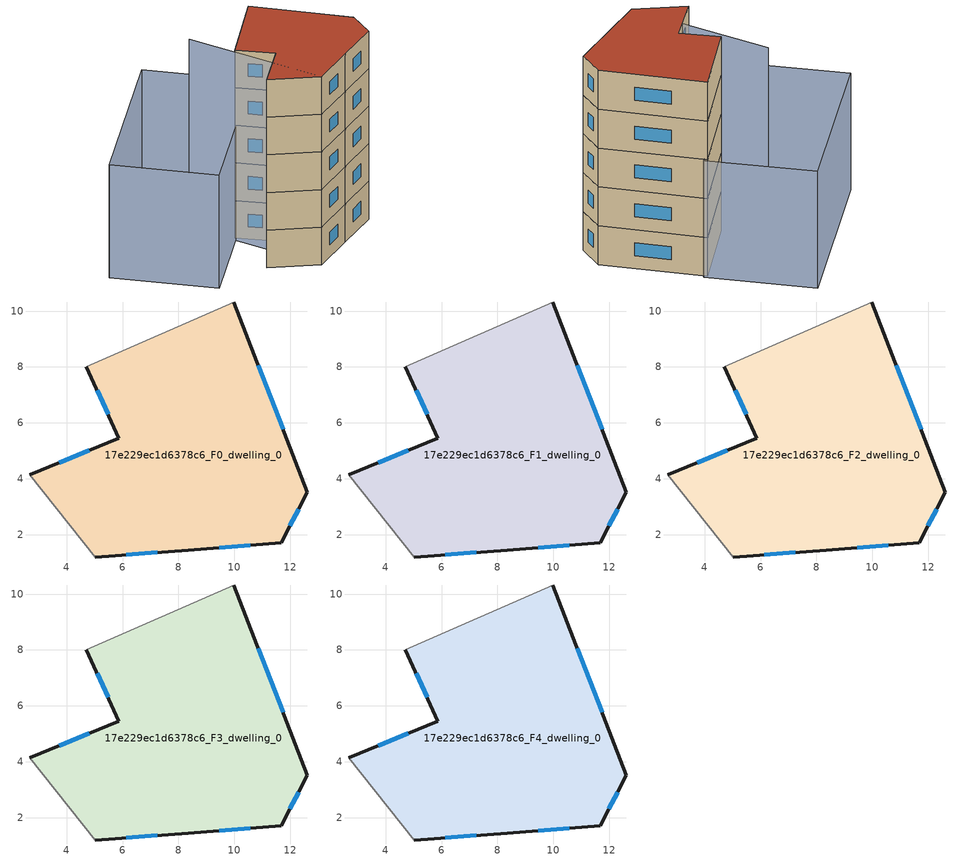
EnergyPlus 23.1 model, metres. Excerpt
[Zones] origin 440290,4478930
17e229ec1d6378c6_F0_dwelling_0
 floor ground (EU_floor_Construction): 9.98,10.33 12.62,3.51 11.68,1.71 8.35,1.45 5.02,1.2 2.67,4.15 5.87,5.45 4.7,8.02 z0
 wall outside (EU_wall_Construction): 5.02,1.2 8.35,1.45 11.68,1.71 12.62,3.51 9.98,10.33 / 4.7,8.02 5.87,5.45 2.67,4.15 z0:3
 wall adiabatic (EU_wall_Construction): 2.67,4.15 5.02,1.2 / 9.98,10.33 4.7,8.02 z0:3
 window (EU_Window_Construction): 11.74,5.77 10.85,8.07 / 11.99,2.31 12.31,2.92 / 9.46,1.54 10.58,1.62 / 6.13,1.28 7.25,1.37 / 4.81,5.02 3.73,4.58 / 5.09,7.17 5.48,6.3 z0.99:2.01
17e229ec1d6378c6_F1_dwelling_0
 floor to 17e229ec1d6378c6_F0_dwelling_0 (EU_floor_Construction): 9.98,10.33 12.62,3.51 11.68,1.71 8.35,1.45 5.02,1.2 2.67,4.15 5.87,5.45 4.7,8.02 z3
 wall outside (EU_wall_Construction): 5.02,1.2 8.35,1.45 11.68,1.71 12.62,3.51 9.98,10.33 / 4.7,8.02 5.87,5.45 2.67,4.15 z3:6
 wall adiabatic (EU_wall_Construction): 2.67,4.15 5.02,1.2 / 9.98,10.33 4.7,8.02 z3:6
 window (EU_Window_Construction): 11.74,5.77 10.85,8.07 / 11.99,2.31 12.31,2.92 / 9.46,1.54 10.58,1.62 / 6.13,1.28 7.25,1.37 / 4.81,5.02 3.73,4.58 / 5.09,7.17 5.48,6.3 z3.99:5.01
17e229ec1d6378c6_F2_dwelling_0
 floor to 17e229ec1d6378c6_F1_dwelling_0 (EU_floor_Construction): 9.98,10.33 12.62,3.51 11.68,1.71 8.35,1.45 5.02,1.2 2.67,4.15 5.87,5.45 4.7,8.02 z6
 wall outside (EU_wall_Construction): 5.02,1.2 8.35,1.45 11.68,1.71 12.62,3.51 9.98,10.33 / 4.7,8.02 5.87,5.45 2.67,4.15 z6:9
 wall adiabatic (EU_wall_Construction): 2.67,4.15 5.02,1.2 / 9.98,10.33 4.7,8.02 z6:9
 window (EU_Window_Construction): 11.74,5.77 10.85,8.07 / 11.99,2.31 12.31,2.92 / 9.46,1.54 10.58,1.62 / 6.13,1.28 7.25,1.37 / 4.81,5.02 3.73,4.58 / 5.09,7.17 5.48,6.3 z6.99:8.01
17e229ec1d6378c6_F3_dwelling_0
 floor to 17e229ec1d6378c6_F2_dwelling_0 (EU_floor_Construction): 9.98,10.33 12.62,3.51 11.68,1.71 8.35,1.45 5.02,1.2 2.67,4.15 5.87,5.45 4.7,8.02 z9
 wall outside (EU_wall_Construction): 5.02,1.2 8.35,1.45 11.68,1.71 12.62,3.51 9.98,10.33 / 4.7,8.02 5.87,5.45 2.67,4.15 z9:12
 wall adiabatic (EU_wall_Construction): 2.67,4.15 5.02,1.2 / 9.98,10.33 4.7,8.02 z9:12
 window (EU_Window_Construction): 11.74,5.77 10.85,8.07 / 11.99,2.31 12.31,2.92 / 9.46,1.54 10.58,1.62 / 6.13,1.28 7.25,1.37 / 4.81,5.02 3.73,4.58 / 5.09,7.17 5.48,6.3 z9.99:11.01
17e229ec1d6378c6_F4_dwelling_0
 floor to 17e229ec1d6378c6_F3_dwelling_0 (EU_floor_Construction): 9.98,10.33 12.62,3.51 11.68,1.71 8.35,1.45 5.02,1.2 2.67,4.15 5.87,5.45 4.7,8.02 z12
 wall outside (EU_wall_Construction): 5.02,1.2 8.35,1.45 11.68,1.71 12.62,3.51 9.98,10.33 / 4.7,8.02 5.87,5.45 2.67,4.15 z12:15
 wall adiabatic (EU_wall_Construction): 2.67,4.15 5.02,1.2 / 9.98,10.33 4.7,8.02 z12:15
 window (EU_Window_Construction): 11.74,5.77 10.85,8.07 / 11.99,2.31 12.31,2.92 / 9.46,1.54 10.58,1.62 / 6.13,1.28 7.25,1.37 / 4.81,5.02 3.73,4.58 / 5.09,7.17 5.48,6.3 z12.99:14.01
 roof outside (EU_roof_Construction): 11.68,1.71 12.62,3.51 9.98,10.33 4.7,8.02 5.87,5.45 2.67,4.15 5.02,1.2 8.35,1.45 z15
shading: 4.22,11.36 5.02,1.2 z0:15; -4.17,12.42 7.28,17.19 / 7.28,17.19 10.2,10.19 / 10.2,10.19 -1.25,5.42 / -1.25,5.42 -4.17,12.42 z0:9
[Building]
EU S2 Campaign: North Axis=0; Terrain=City; Solar Distribution=FullExterior
[Site:Location]
Madrid: Latitude=40.5; Longitude=-3.5; Time Zone=1; Elevation=609
[SizingPeriod:WeatherFileDays]
AnnualSizingPeriod: Begin Month=1; Begin Day of Month=1; End Month=12; End Day of Month=31; Day of Week for Start Day=Monday; Use Weather File Daylight Saving Period=No; Use Weather File Rain and Snow Indicators=No
[MATERIAL]
EU_InternalMass_Material: Roughness=MediumRough; Thickness=0.1; Conductivity=1; Density=1800; Specific Heat=900; Thermal Absorptance=0.9; Solar Absorptance=0.7; Visible Absorptance=0.7
[MATERIAL:NOMASS] Roughness=MediumRough; Thermal Absorptance=0.9; Solar Absorptance=0.7; Visible Absorptance=0.7
Name | Thermal Resistance
EU_wall_NoMass | 0.609216
EU_roof_NoMass | 0.513268
EU_floor_NoMass | 0.568163
[WINDOWMATERIAL:SIMPLEGLAZINGSYSTEM]
EU_Window_SimpleGlazing: UFactor=5.50606; Solar Heat Gain Coefficient=0.85; Visible Transmittance=0.85
[CONSTRUCTION]
EU_wall_Construction: EU_wall_NoMass
EU_roof_Construction: EU_roof_NoMass
EU_floor_Construction: EU_floor_NoMass
EU_Window_Construction: EU_Window_SimpleGlazing
EU_InternalMass_Construction: EU_InternalMass_Material
[ZONE] Type=1; Multiplier=1; Ceiling Height=autocalculate; Floor Area=autocalculate; Part of Total Floor Area=Yes
Name | Volume
17e229ec1d6378c6_F0_dwelling_0 | 167.299
17e229ec1d6378c6_F1_dwelling_0; 17e229ec1d6378c6_F2_dwelling_0; 17e229ec1d6378c6_F3_dwelling_0; 17e229ec1d6378c6_F4_dwelling_0 | 167.3
[INTERNALMASS] Construction=EU_InternalMass_Construction; Surface Area=55.7666
Name | Zone or ZoneList
17e229ec1d6378c6_F0_dwelling_0_EU_InternalMass | 17e229ec1d6378c6_F0_dwelling_0
17e229ec1d6378c6_F1_dwelling_0_EU_InternalMass | 17e229ec1d6378c6_F1_dwelling_0
17e229ec1d6378c6_F2_dwelling_0_EU_InternalMass | 17e229ec1d6378c6_F2_dwelling_0
17e229ec1d6378c6_F3_dwelling_0_EU_InternalMass | 17e229ec1d6378c6_F3_dwelling_0
17e229ec1d6378c6_F4_dwelling_0_EU_InternalMass | 17e229ec1d6378c6_F4_dwelling_0
[OTHEREQUIPMENT] Fuel Type=Electricity; Design Level Calculation Method=Watts/Area; Power per Zone Floor Area=1; Fraction Latent=0; Fraction Radiant=0; Fraction Lost=0; Carbon Dioxide Generation Rate=0; EndUse Subcategory=EU_Step8_InternalGains
Name | Zone or ZoneList or Space or SpaceList | Schedule
EU_Step8_InternalGain_17e229ec1d6378c6_F0_dwelling_0_f000 | 17e229ec1d6378c6_F0_dwelling_0 | EU_Step8_GainSchedule_17e229ec1d6378c6_F0_dwelling_0_f000
EU_Step8_InternalGain_17e229ec1d6378c6_F1_dwelling_0_f000 | 17e229ec1d6378c6_F1_dwelling_0 | EU_Step8_GainSchedule_17e229ec1d6378c6_F1_dwelling_0_f000
EU_Step8_InternalGain_17e229ec1d6378c6_F2_dwelling_0_f000 | 17e229ec1d6378c6_F2_dwelling_0 | EU_Step8_GainSchedule_17e229ec1d6378c6_F2_dwelling_0_f000
EU_Step8_InternalGain_17e229ec1d6378c6_F3_dwelling_0_f000 | 17e229ec1d6378c6_F3_dwelling_0 | EU_Step8_GainSchedule_17e229ec1d6378c6_F3_dwelling_0_f000
EU_Step8_InternalGain_17e229ec1d6378c6_F4_dwelling_0_f000 | 17e229ec1d6378c6_F4_dwelling_0 | EU_Step8_GainSchedule_17e229ec1d6378c6_F4_dwelling_0_f000
[ZONEVENTILATION:DESIGNFLOWRATE] Schedule=EU_AlwaysOn; Design Flow Rate Calculation Method=AirChanges/Hour; Air Changes per Hour=0.752966; Ventilation Type=Natural; Fan Pressure Rise=0; Fan Total Efficiency=1; Constant Term Coefficient=1; Temperature Term Coefficient=0; Velocity Term Coefficient=0; Velocity Squared Term Coefficient=0; Minimum Indoor Temperature=-100; Maximum Indoor Temperature=100; Delta Temperature=-100; Minimum Outdoor Temperature=-100; Maximum Outdoor Temperature=100; Maximum Wind Speed=40
Name | Zone or ZoneList or Space or SpaceList
EU_ConstantAir_17e229ec1d6378c6_F0_dwelling_0 | 17e229ec1d6378c6_F0_dwelling_0
EU_ConstantAir_17e229ec1d6378c6_F1_dwelling_0 | 17e229ec1d6378c6_F1_dwelling_0
EU_ConstantAir_17e229ec1d6378c6_F2_dwelling_0 | 17e229ec1d6378c6_F2_dwelling_0
EU_ConstantAir_17e229ec1d6378c6_F3_dwelling_0 | 17e229ec1d6378c6_F3_dwelling_0
EU_ConstantAir_17e229ec1d6378c6_F4_dwelling_0 | 17e229ec1d6378c6_F4_dwelling_0
[HVACTEMPLATE:THERMOSTAT] Constant Heating Setpoint=20; Constant Cooling Setpoint=50
EU_HeatOnly_17e229ec1d6378c6_F0_dwelling_0; EU_HeatOnly_17e229ec1d6378c6_F1_dwelling_0; EU_HeatOnly_17e229ec1d6378c6_F2_dwelling_0; EU_HeatOnly_17e229ec1d6378c6_F3_dwelling_0; EU_HeatOnly_17e229ec1d6378c6_F4_dwelling_0
[HVACTEMPLATE:ZONE:IDEALLOADSAIRSYSTEM] System Availability Schedule=EU_AlwaysOn; Maximum Heating Supply Air Temperature=50; Minimum Cooling Supply Air Temperature=13; Maximum Heating Supply Air Humidity Ratio=0.0156; Minimum Cooling Supply Air Humidity Ratio=0.0077; Heating Limit=NoLimit; Cooling Limit=NoLimit; Heating Availability Schedule=EU_AlwaysOn; Cooling Availability Schedule=EU_CoolingOff; Dehumidification Control Type=ConstantSensibleHeatRatio; Cooling Sensible Heat Ratio=0.7; Dehumidification Setpoint=60; Humidification Control Type=None; Humidification Setpoint=30; Outdoor Air Method=None; Outdoor Air Flow Rate per Person=0.00944; Outdoor Air Flow Rate per Zone Floor Area=0; Outdoor Air Flow Rate per Zone=0; Demand Controlled Ventilation Type=None; Outdoor Air Economizer Type=NoEconomizer; Heat Recovery Type=None; Sensible Heat Recovery Effectiveness=0.7; Latent Heat Recovery Effectiveness=0.65
Name | Template Thermostat
17e229ec1d6378c6_F0_dwelling_0 | EU_HeatOnly_17e229ec1d6378c6_F0_dwelling_0
17e229ec1d6378c6_F1_dwelling_0 | EU_HeatOnly_17e229ec1d6378c6_F1_dwelling_0
17e229ec1d6378c6_F2_dwelling_0 | EU_HeatOnly_17e229ec1d6378c6_F2_dwelling_0
17e229ec1d6378c6_F3_dwelling_0 | EU_HeatOnly_17e229ec1d6378c6_F3_dwelling_0
17e229ec1d6378c6_F4_dwelling_0 | EU_HeatOnly_17e229ec1d6378c6_F4_dwelling_0
[SIZING:ZONE] Zone Cooling Design Supply Air Temperature Input Method=SupplyAirTemperature; Zone Cooling Design Supply Air Temperature=13; Zone Heating Design Supply Air Temperature Input Method=SupplyAirTemperature; Zone Heating Design Supply Air Temperature=50; Zone Cooling Design Supply Air Humidity Ratio=0.008; Zone Heating Design Supply Air Humidity Ratio=0.008; Cooling Design Air Flow Method=DesignDay; Cooling Design Air Flow Rate=0; Cooling Minimum Air Flow per Zone Floor Area=0.000762; Cooling Minimum Air Flow=0; Cooling Minimum Air Flow Fraction=0.2; Heating Design Air Flow Method=DesignDay; Heating Design Air Flow Rate=0; Heating Maximum Air Flow per Zone Floor Area=0.002032; Heating Maximum Air Flow=0.141576; Heating Maximum Air Flow Fraction=0.3; Account for Dedicated Outdoor Air System=No; Dedicated Outdoor Air System Control Strategy=NeutralSupplyAir; Dedicated Outdoor Air Low Setpoint Temperature for Design=autosize; Dedicated Outdoor Air High Setpoint Temperature for Design=autosize; Zone Load Sizing Method=Sensible Load Only No Latent Load; Zone Latent Cooling Design Supply Air Humidity Ratio Input Method=HumidityRatioDifference; Zone Cooling Design Supply Air Humidity Ratio Difference=0.005; Zone Latent Heating Design Supply Air Humidity Ratio Input Method=HumidityRatioDifference; Zone Humidification Design Supply Air Humidity Ratio Difference=0.005
17e229ec1d6378c6_F0_dwelling_0; 17e229ec1d6378c6_F1_dwelling_0; 17e229ec1d6378c6_F2_dwelling_0; 17e229ec1d6378c6_F3_dwelling_0; 17e229ec1d6378c6_F4_dwelling_0
[SCHEDULE:CONSTANT]
Name | Hourly Value
EU_AlwaysOn | 1
EU_CoolingOff | 0
[SCHEDULE:FILE] Column Number=1; Rows to Skip at Top=0; Number of Hours of Data=8760; Column Separator=Comma; Interpolate to Timestep=No; Minutes per Item=60; Adjust Schedule for Daylight Savings=Yes
Name | File
EU_Step8_GainSchedule_17e229ec1d6378c6_F0_dwelling_0_f000 | ../../schedules/17e229ec1d6378c6/17e229ec1d6378c6_F0_dwelling_0_f000_gain.csv
EU_Step8_GainSchedule_17e229ec1d6378c6_F1_dwelling_0_f000 | ../../schedules/17e229ec1d6378c6/17e229ec1d6378c6_F1_dwelling_0_f000_gain.csv
EU_Step8_GainSchedule_17e229ec1d6378c6_F2_dwelling_0_f000 | ../../schedules/17e229ec1d6378c6/17e229ec1d6378c6_F2_dwelling_0_f000_gain.csv
EU_Step8_GainSchedule_17e229ec1d6378c6_F3_dwelling_0_f000 | ../../schedules/17e229ec1d6378c6/17e229ec1d6378c6_F3_dwelling_0_f000_gain.csv
EU_Step8_GainSchedule_17e229ec1d6378c6_F4_dwelling_0_f000 | ../../schedules/17e229ec1d6378c6/17e229ec1d6378c6_F4_dwelling_0_f000_gain.csv
